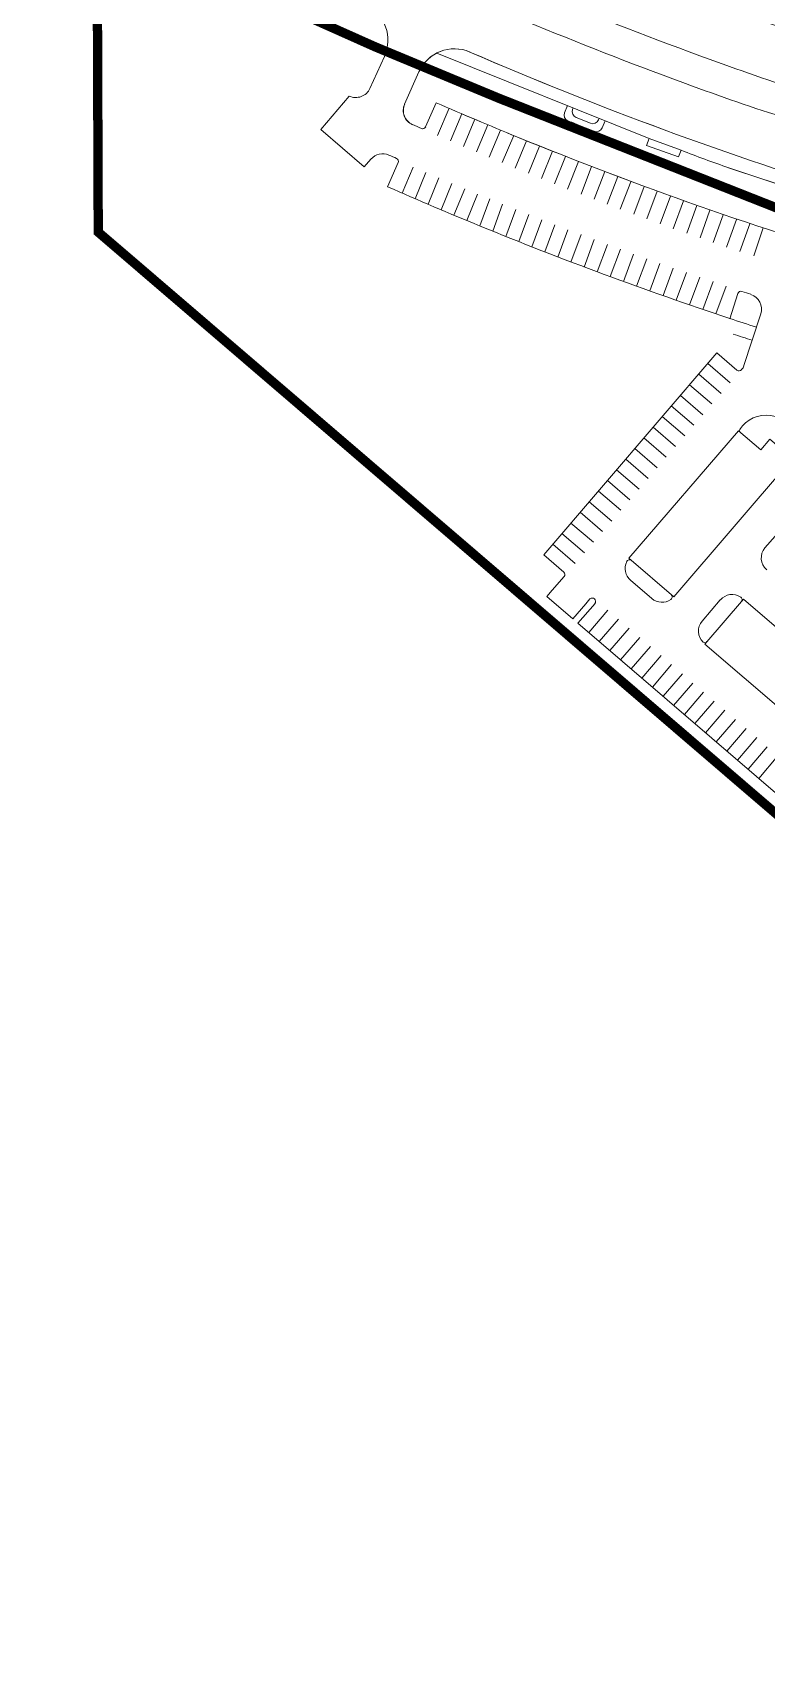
# Model space of a CAD drawing. Header units: feet. Extents: x 6763715 to 6770513, y 1886699 to 1891873.
# Drawn here: x 6765489 to 6765961, y 1886699 to 1887740 of the extents above; entities that cross this region are included whole.
import ezdxf

# ---------------------------------------------------------------- set-up
doc = ezdxf.new("R2010")
doc.units = ezdxf.units.FT
doc.header["$LTSCALE"] = 48
doc.header["$MEASUREMENT"] = 0
doc.linetypes.add('PHANTOM2', pattern=[1.25, 0.625, -0.125, 0.125, -0.125, 0.125, -0.125])
for name, color, linetype, lineweight in [('C-PKNG-STRP', 3, 'Continuous', 0), ('C-PROP', 7, 'PHANTOM2', 0), ('C-ROAD', 5, 'Continuous', 0), ('L-SITE-WALK', 6, 'Continuous', 0), ('L-SITE-WALL', 32, 'Continuous', 0)]:
    doc.layers.add(name, color=color, linetype=linetype, lineweight=lineweight)

msp = doc.modelspace()

# ---------------------------------------------------------------- linework, layer by layer
at = {"layer": 'C-PKNG-STRP'}
for p, q in [((6765756.6, 1887691.3), (6765749.2, 1887673.7)), ((6765764.8, 1887687.6), (6765757.5, 1887670.2)), ((6765773.1, 1887684.1), (6765765.8, 1887666.7)), ((6765781.4, 1887680.6), (6765774.1, 1887663.3)), ((6765789.7, 1887677.1), (6765782.4, 1887659.8)), ((6765798.1, 1887673.8), (6765790.7, 1887656.3)), ((6765806.3, 1887670.3), (6765799, 1887652.8)), ((6765814.7, 1887666.9), (6765807.6, 1887649.4)), ((6765823.1, 1887663.6), (6765816, 1887646)), ((6765733.4, 1887653.4), (6765726.5, 1887636.6)), ((6765831.4, 1887660.3), (6765824.3, 1887642.7)), ((6765839.8, 1887656.9), (6765832.7, 1887639.3)), ((6765848.2, 1887653.7), (6765841.4, 1887636.1)), ((6765741.7, 1887649.9), (6765734.8, 1887633)), ((6765750, 1887646.4), (6765743.1, 1887629.5)), ((6765758.3, 1887642.9), (6765751.4, 1887625.9)), ((6765856.6, 1887650.5), (6765849.8, 1887632.8)), ((6765865, 1887647.3), (6765858.2, 1887629.6)), ((6765873.4, 1887644), (6765866.5, 1887626.3)), ((6765766.6, 1887639.5), (6765759.7, 1887622.5)), ((6765774.9, 1887636.1), (6765768, 1887619)), ((6765782.7, 1887632.9), (6765776.3, 1887615.6)), ((6765881.9, 1887641), (6765875.3, 1887623.2)), ((6765890.3, 1887637.9), (6765883.7, 1887620.1)), ((6765898.8, 1887634.8), (6765892.2, 1887617)), ((6765791, 1887629.5), (6765784.6, 1887612.2)), ((6765799.4, 1887626.2), (6765793, 1887608.8)), ((6765807.8, 1887622.9), (6765801.3, 1887605.5)), ((6765907.2, 1887631.7), (6765900.6, 1887613.8)), ((6765915.7, 1887628.8), (6765909.4, 1887610.9)), ((6765924.2, 1887625.8), (6765917.9, 1887607.9)), ((6765932.7, 1887622.8), (6765926.4, 1887604.9)), ((6765816.2, 1887619.6), (6765809.7, 1887602.2)), ((6765824.6, 1887616.4), (6765818.1, 1887598.9)), ((6765833, 1887613.1), (6765826.5, 1887595.6)), ((6765941.2, 1887619.8), (6765934.9, 1887601.9)), ((6765949.8, 1887617), (6765943.5, 1887599.1)), ((6765949.8, 1887617), (6765943.5, 1887599.1)), ((6765958.4, 1887614.3), (6765952.4, 1887596.3)), ((6765958.4, 1887614.3), (6765952.4, 1887596.3)), ((6765841.4, 1887610), (6765834.9, 1887592.4)), ((6765849.8, 1887606.8), (6765843.3, 1887589.2)), ((6765858.3, 1887603.7), (6765851.8, 1887586.1)), ((6765866.7, 1887600.6), (6765860.2, 1887583)), ((6765875.2, 1887597.5), (6765868.6, 1887579.9)), ((6765883.7, 1887594.5), (6765877.1, 1887576.8)), ((6765892.1, 1887591.5), (6765885.6, 1887573.8)), ((6765900.6, 1887588.5), (6765894.1, 1887570.8)), ((6765909.1, 1887585.6), (6765902.6, 1887567.8)), ((6765917.7, 1887582.7), (6765911.1, 1887564.9)), ((6765926.2, 1887579.8), (6765919.6, 1887561.9)), ((6765934.7, 1887576.9), (6765928.1, 1887559.1)), ((6765917, 1887520.4), (6765931.4, 1887508)), ((6765922.8, 1887527.2), (6765937.3, 1887514.8)), ((6765911.1, 1887513.5), (6765925.5, 1887501.2)), ((6765899.4, 1887499.9), (6765913.8, 1887487.5)), ((6765905.3, 1887506.7), (6765919.7, 1887494.3)), ((6765893.5, 1887493.1), (6765908, 1887480.7)), ((6765881.8, 1887479.4), (6765896.2, 1887467)), ((6765887.7, 1887486.2), (6765902.1, 1887473.9)), ((6765870.1, 1887465.7), (6765884.5, 1887453.4)), ((6765876, 1887472.6), (6765890.4, 1887460.2)), ((6765864.2, 1887458.9), (6765878.7, 1887446.5)), ((6765852.5, 1887445.2), (6765866.9, 1887432.9)), ((6765858.4, 1887452.1), (6765872.8, 1887439.7)), ((6765846.7, 1887438.4), (6765861.1, 1887426)), ((6765834.9, 1887424.7), (6765849.4, 1887412.4)), ((6765840.8, 1887431.6), (6765855.2, 1887419.2)), ((6765829.1, 1887417.9), (6765843.5, 1887405.5)), ((6765823.2, 1887411.1), (6765837.6, 1887398.7)), ((6765858.6, 1887368.8), (6765846.3, 1887354.4)), ((6765865.5, 1887363), (6765853.1, 1887348.5)), ((6765872.3, 1887357.1), (6765859.9, 1887342.7)), ((6765879.1, 1887351.2), (6765866.8, 1887336.8)), ((6765886, 1887345.4), (6765873.6, 1887331)), ((6765892.8, 1887339.5), (6765880.4, 1887325.1)), ((6765899.6, 1887333.7), (6765887.3, 1887319.2)), ((6765906.5, 1887327.8), (6765894.1, 1887313.4)), ((6765913.3, 1887321.9), (6765900.9, 1887307.5)), ((6765920.1, 1887316.1), (6765907.8, 1887301.7)), ((6765927, 1887310.2), (6765914.6, 1887295.8)), ((6765933.8, 1887304.4), (6765921.4, 1887289.9)), ((6765940.6, 1887298.5), (6765928.2, 1887284.1)), ((6765947.5, 1887292.6), (6765935.1, 1887278.2)), ((6765954.3, 1887286.8), (6765941.9, 1887272.4)), ((6765961.1, 1887280.9), (6765948.7, 1887266.5)), ((6765967.9, 1887275.1), (6765955.6, 1887260.6))]:
    msp.add_line(p, q, dxfattribs=at)
at = {"layer": 'C-PROP', "ltscale": 0.02, "const_width": 6, "elevation": -178.8}
msp.add_lwpolyline([(6769012.7, 1888295.4, 0.136105), (6767938.8, 1887977.8, -0.282387), (6765535, 1887963.2), (6765125.2, 1887960.5), (6765008.3, 1888061.2), (6763829.1, 1890965.3), (6763828.8, 1890986), (6763983.4, 1891051.4), (6764153.8, 1890819.5), (6764199.9, 1890842), (6764151.8, 1891122.8, -0.016472), (6764351.9, 1891197.6, -0.000343), (6765614, 1891619, -0.151573), (6766084.7, 1891639, -0.00004), (6767109.8, 1891365.4), (6767424.2, 1891242.2)], format="xyb", dxfattribs=at)
at = {"layer": 'C-PROP', "ltscale": 0.02, "const_width": 6}
msp.add_lwpolyline([(6766581.8, 1887515.1), (6766402.1, 1887527.2), (6766290.6, 1887543.7), (6766219.7, 1887558.4), (6766128, 1887578.6), (6766034.8, 1887604.9), (6765967, 1887627.2), (6765788.4, 1887697.7), (6765709, 1887730.7), (6765668.9, 1887748.6), (6765530.3, 1887826.2), (6765531.1, 1887611.6), (6766587.4, 1886705.5)], close=True, dxfattribs=at)
at = {"layer": 'C-ROAD', "lineweight": 0}
for p, q in [((6765705.7, 1887704), (6765715.1, 1887724.5)), ((6765737.2, 1887714.5), (6765728, 1887693.9)), ((6765737.2, 1887714.5), (6765728, 1887693.9)), ((6765692.4, 1887699), (6765674.1, 1887677.6)), ((6765748.3, 1887694.7), (6765741.5, 1887679.2)), ((6765748.3, 1887694.7), (6765741.5, 1887679.2)), ((6765702.1, 1887653.6), (6765674.1, 1887677.6)), ((6765706.3, 1887658.5), (6765702.1, 1887653.6)), ((6765717.1, 1887640.7), (6765723.9, 1887656.3)), ((6765937, 1887556), (6765942.2, 1887572.2)), ((6765945.9, 1887525.2), (6765956.9, 1887559.1)), ((6765928.7, 1887534), (6765817.4, 1887404.2)), ((6765941.6, 1887523), (6765928.7, 1887534)), ((6765945.5, 1887524.5), (6765944.4, 1887523.2)), ((6765945.1, 1887487.1), (6765943.8, 1887485.5)), ((6765966.1, 1887416.3), (6765959.6, 1887408.7)), ((6765817.4, 1887404.2), (6765830.3, 1887393.2)), ((6765830.5, 1887390.4), (6765822.9, 1887381.5)), ((6765886.9, 1887376.2), (6765873.2, 1887388)), ((6765850.4, 1887373), (6765839.4, 1887360.3)), ((6765847.1, 1887376), (6765844.4, 1887372.7)), ((6765930.9, 1887375.3), (6765919.2, 1887361.7)), ((6766499.6, 1886793.9), (6765839.4, 1887360.3))]:
    msp.add_line(p, q, dxfattribs=at)
at = {"layer": 'C-ROAD', "lineweight": 0, "ltscale": 6}
for p, q in [((6765822.9, 1887381.5), (6765819.4, 1887377.5)), ((6765819.4, 1887377.5), (6765836.1, 1887363.1)), ((6765836.1, 1887363.1), (6765844.4, 1887372.7))]:
    msp.add_line(p, q, dxfattribs=at)
at = {"layer": 'C-ROAD'}
for points in [[(6765447.9, 1887999.7, 0.000396), (6765547.1, 1887938.3, 0.021761), (6765676.4, 1887867.4, 0.022321), (6765806.4, 1887806.3, 0.021252), (6765939.9, 1887753.6, 0.01175), (6766067.6, 1887711.6, 0.015106), (6766210.9, 1887674.5), (6766291.7, 1887657.7)], [(6765924.4, 1887722.5, -0.023242), (6765712.7, 1887810.6, -0.016211), (6765599.9, 1887868.3), (6765543.8, 1887900.2)], [(6765913.1, 1887705.5, -0.023154), (6765714, 1887788, -4.481532)], [(6765913.1, 1887705.5, -0.023154), (6765714, 1887788, -4.481532)], [(6765924.4, 1887722.5, 0.01505), (6766057.2, 1887678.8, 0.000391), (6766146.4, 1887653.9, 0.00588), (6766241.6, 1887632.7, 0.00574), (6766284.2, 1887623.9, -0.830296), (6766282.7, 1887616.4, -0.003766), (6766182.3, 1887637.2, 0.050349), (6766150.5, 1887640.8, -0.040032), (6766103.4, 1887645, -0.015399), (6765978.4, 1887683.2, -0.014765), (6765913.1, 1887705.5, -5.524821)], [(6765924.4, 1887722.5, 0.01505), (6766057.2, 1887678.8, 0.000391), (6766146.4, 1887653.9, 0.00588), (6766241.6, 1887632.7, 0.00574), (6766284.2, 1887623.9, -0.830296), (6766282.7, 1887616.4, -0.003766), (6766182.3, 1887637.2, 0.050349), (6766150.5, 1887640.8, -0.040032), (6766103.4, 1887645, -0.015399), (6765978.4, 1887683.2, -0.014765), (6765913.1, 1887705.5, -5.524821)]]:
    msp.add_lwpolyline(points, format="xyb", dxfattribs=at)
at = {"layer": 'C-ROAD', "lineweight": 0}
for centre, radius, start, end in [((6765692.4, 1887734.9), 24.9, 335.266, 64.9688), ((6766895.7, 1890448.3), 2859.2, 250.4715, 253.1643), ((6765760.1, 1887704.4), 25, 66.5755, 155.9852), ((6765760, 1887704.4), 25, 66.5755, 155.9852), ((6766724.7, 1889930.9), 2401.5, 246.5755, 259.409), ((6766724.7, 1889931), 2401.6, 246.5755, 259.409), ((6765696.6, 1887708.1), 10, 245.1786, 335.4126), ((6765696.6, 1887708.1), 10, 245.1786, 335.4126), ((6766724.7, 1889930.9), 2440, 246.412, 247.7314), ((6766724.7, 1889931), 2440.1, 246.412, 247.7314), ((6765737.1, 1887689.8), 10, 155.9852, 246.2191), ((6765737.2, 1887689.8), 10, 155.9852, 246.2191), ((6766724.7, 1889930.9), 2459, 246.2191, 246.3654), ((6766724.7, 1889931), 2459.1, 246.2191, 246.3654), ((6765739.6, 1887680), 2, 246.3654, 336.412), ((6765739.7, 1887680), 2, 246.3654, 336.412), ((6766724.7, 1889931), 2440.1, 247.7314, 259.5153), ((6766724.7, 1889930.9), 2440, 247.7314, 259.5153), ((6765713.9, 1887652), 10, 66.0814, 139.3743), ((6766724.7, 1889931), 2483.1, 246.0814, 246.2049), ((6765722, 1887657.1), 2, 336.4585, 66.2049), ((6766724.7, 1889931), 2502.1, 246.2524, 247.7307), ((6766724.7, 1889931), 2502.1, 247.7307, 251.6507), ((6765944.1, 1887571.6), 2, 71.694, 162.0629), ((6766724.7, 1889931), 2483.1, 251.694, 251.833), ((6765947.4, 1887562.1), 10, 342.0629, 71.833), ((6765942.9, 1887524.5), 2, 229.3743, 319.3743), ((6765944, 1887525.8), 2, 319.3743, 342.0629), ((6765960.2, 1887474), 20, 72.7168, 139.3743), ((6765945.3, 1887484.2), 2, 139.3743, 229.3743), ((6765967.2, 1887402.2), 10, 139.3743, 229.3743), ((6765829, 1887391.7), 2, 319.3743, 49.3743), ((6765879.7, 1887395.5), 10, 153.8378, 229.3743), ((6765872.5, 1887399.1), 2, 49.3743, 153.8378), ((6765848.5, 1887374.3), 2.22, 324.3472, 128.6899), ((6765893.4, 1887383.8), 10, 229.3743, 304.9107), ((6765898, 1887377.3), 2, 304.9107, 49.3743), ((6765938.5, 1887368.8), 10, 56.555, 139.3743), ((6765942.9, 1887375.5), 2, 319.3743, 56.555), ((6765926.8, 1887355.2), 10, 139.3743, 225.4091), ((6765920.8, 1887349.8), 2, 238.2477, 319.3743)]:
    msp.add_arc(centre, radius, start, end, dxfattribs=at)
at = {"layer": 'L-SITE-WALK', "lineweight": 0}
for p, q in [((6765748.8, 1887726.7), (6765885.2, 1887671.8)), ((6765748.8, 1887726.7), (6765885.2, 1887671.8)), ((6765832.7, 1887693), (6765830.8, 1887688.3)), ((6765832.7, 1887692.9), (6765830.8, 1887688.3)), ((6765836.4, 1887691.5), (6765836, 1887690.5)), ((6765836.4, 1887691.4), (6765836, 1887690.5)), ((6765838.2, 1887685.3), (6765847.5, 1887681.6)), ((6765838.2, 1887685.3), (6765847.5, 1887681.6)), ((6765853.1, 1887684.7), (6765852.7, 1887683.8)), ((6765853.1, 1887684.7), (6765852.7, 1887683.8)), ((6765835.4, 1887682.2), (6765834.6, 1887680.4)), ((6765835.3, 1887682.2), (6765834.6, 1887680.4)), ((6765834.6, 1887680.4), (6765840.2, 1887678.1)), ((6765834.6, 1887680.4), (6765840.2, 1887678.1)), ((6765834.7, 1887680.6), (6765840.3, 1887678.4)), ((6765834.7, 1887680.6), (6765840.3, 1887678.4)), ((6765834.8, 1887680.8), (6765840.4, 1887678.6)), ((6765834.8, 1887680.8), (6765840.3, 1887678.6)), ((6765834.9, 1887681), (6765840.5, 1887678.8)), ((6765834.9, 1887681), (6765840.4, 1887678.8)), ((6765835, 1887681.4), (6765840.6, 1887679.1)), ((6765835, 1887681.4), (6765840.6, 1887679.1)), ((6765835.1, 1887681.6), (6765840.7, 1887679.4)), ((6765835.1, 1887681.6), (6765840.7, 1887679.4)), ((6765835.2, 1887682), (6765840.8, 1887679.7)), ((6765835.2, 1887681.8), (6765840.8, 1887679.5)), ((6765835.2, 1887681.8), (6765840.7, 1887679.5)), ((6765835.3, 1887682.2), (6765840.9, 1887679.9)), ((6765835.3, 1887682.1), (6765840.9, 1887679.8)), ((6765835.3, 1887682.1), (6765840.8, 1887679.8)), ((6765835.3, 1887682), (6765840.8, 1887679.7)), ((6765835.3, 1887678.9), (6765845.2, 1887674.9)), ((6765835.3, 1887678.9), (6765845.2, 1887675)), ((6765835.4, 1887682.2), (6765840.9, 1887679.9)), ((6765840.9, 1887679.9), (6765840.2, 1887678.1)), ((6765840.9, 1887679.9), (6765840.2, 1887678.1)), ((6765841.8, 1887679.5), (6765841.1, 1887677.7)), ((6765841.8, 1887679.5), (6765841.1, 1887677.7)), ((6765841.1, 1887677.7), (6765846.7, 1887675.5)), ((6765841.1, 1887677.7), (6765846.6, 1887675.5)), ((6765841.2, 1887678), (6765846.8, 1887675.8)), ((6765841.2, 1887678), (6765846.8, 1887675.8)), ((6765841.3, 1887678.2), (6765846.9, 1887675.9)), ((6765841.3, 1887678.2), (6765846.8, 1887675.9)), ((6765841.4, 1887678.4), (6765846.9, 1887676.2)), ((6765841.4, 1887678.4), (6765846.9, 1887676.2)), ((6765841.5, 1887678.8), (6765847.1, 1887676.5)), ((6765841.5, 1887678.8), (6765847.1, 1887676.5)), ((6765841.6, 1887679), (6765847.2, 1887676.7)), ((6765841.6, 1887679), (6765847.1, 1887676.7)), ((6765841.7, 1887679.3), (6765847.3, 1887677.1)), ((6765841.7, 1887679.2), (6765847.2, 1887676.9)), ((6765841.7, 1887679.1), (6765847.2, 1887676.9)), ((6765841.8, 1887679.5), (6765847.4, 1887677.3)), ((6765841.8, 1887679.5), (6765847.4, 1887677.3)), ((6765841.8, 1887679.4), (6765847.4, 1887677.2)), ((6765841.8, 1887679.4), (6765847.3, 1887677.2)), ((6765841.8, 1887679.3), (6765847.3, 1887677.1)), ((6765847.4, 1887677.3), (6765846.6, 1887675.5)), ((6765847.4, 1887677.3), (6765846.7, 1887675.5)), ((6765849.9, 1887676.3), (6765849.7, 1887676.4)), ((6765849.9, 1887676.3), (6765849.7, 1887676.4)), ((6765856.8, 1887683.2), (6765854.9, 1887678.6)), ((6765856.8, 1887683.2), (6765854.9, 1887678.6)), ((6765885.2, 1887671.8), (6765883.5, 1887667.3)), ((6765885.2, 1887671.8), (6765883.5, 1887667.3)), ((6765883.5, 1887667.3), (6765904.1, 1887660)), ((6765883.5, 1887667.3), (6765904.1, 1887660)), ((6765905.8, 1887664.2), (6765885.2, 1887671.8)), ((6765905.7, 1887664.2), (6765885.2, 1887671.8)), ((6765904.1, 1887660), (6765905.8, 1887664.2)), ((6765904.1, 1887660), (6765905.7, 1887664.2)), ((6766029.7, 1887622.1), (6765936.2, 1887652.9)), ((6766029.7, 1887622.1), (6765936.3, 1887652.9))]:
    msp.add_line(p, q, dxfattribs=at)
for centre, radius, start, end in [((6765834.5, 1887686.8), 4, 157.9591, 246.0687), ((6765834.5, 1887686.8), 4, 157.9591, 246.0687), ((6765839.7, 1887689), 4, 157.9591, 247.9591), ((6765839.7, 1887689), 4, 157.9591, 247.9591), ((6765832.1, 1887681.3), 2, 352.3883, 66.0687), ((6765832.1, 1887681.3), 2, 352.3883, 66.0687), ((6765836, 1887680.8), 2, 172.3883, 247.9591), ((6765836.1, 1887680.8), 2, 172.3883, 247.9591), ((6765845.9, 1887676.8), 2, 247.9591, 323.4816), ((6765845.9, 1887676.8), 2, 247.9591, 323.4816), ((6765849, 1887685.3), 4, 247.9591, 337.9591), ((6765849, 1887685.3), 4, 247.9591, 337.9591), ((6765849.1, 1887674.4), 2, 67.9591, 143.4816), ((6765849.1, 1887674.4), 2, 67.9591, 143.4816), ((6765851.2, 1887680.1), 4, 247.9591, 337.9591), ((6765851.2, 1887680.1), 4, 247.9591, 337.9591), ((6766290.9, 1888661.5), 1069.1, 248.8853, 250.6275), ((6766290.9, 1888661.5), 1069.1, 248.8853, 250.6275), ((6766724.7, 1889931), 2502.1, 251.6507, 252.0629), ((6766723.2, 1889926.4), 2506.1, 251.7664, 252.0629)]:
    msp.add_arc(centre, radius, start, end, dxfattribs=at)
at = {"layer": 'L-SITE-WALL', "lineweight": 0}
for points in [[(6765901, 1887377.3), (6765977.2, 1887466.1), (6765962.7, 1887478.5), (6765956.9, 1887471.7), (6765942.5, 1887484), (6765872.1, 1887402.1)], [(6765945.8, 1887375.8), (6766048.2, 1887287.9), (6766023.5, 1887259), (6765921, 1887346.9)]]:
    msp.add_lwpolyline(points, close=True, dxfattribs=at)

doc.saveas('drawing.dxf')
